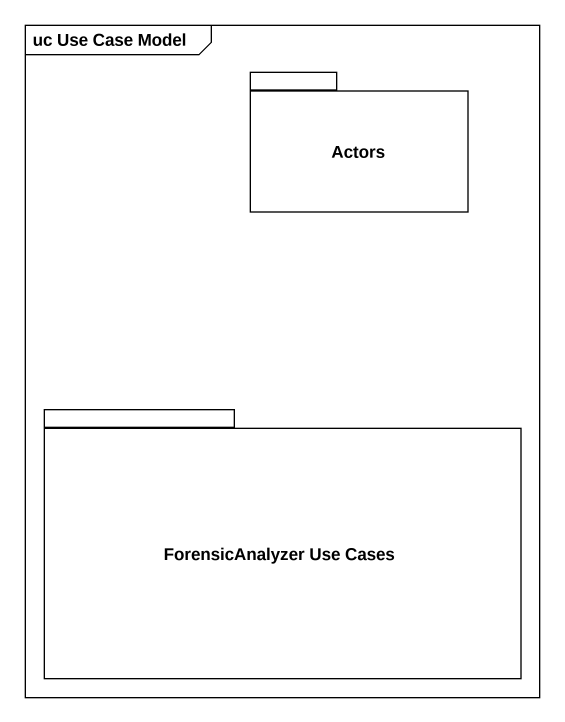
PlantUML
@startuml
mainframe uc Use Case Model
package Actors {
}
package "ForensicAnalyzer Use Cases" as ForensicAnalyzer_Use_Cases {
}
@enduml
